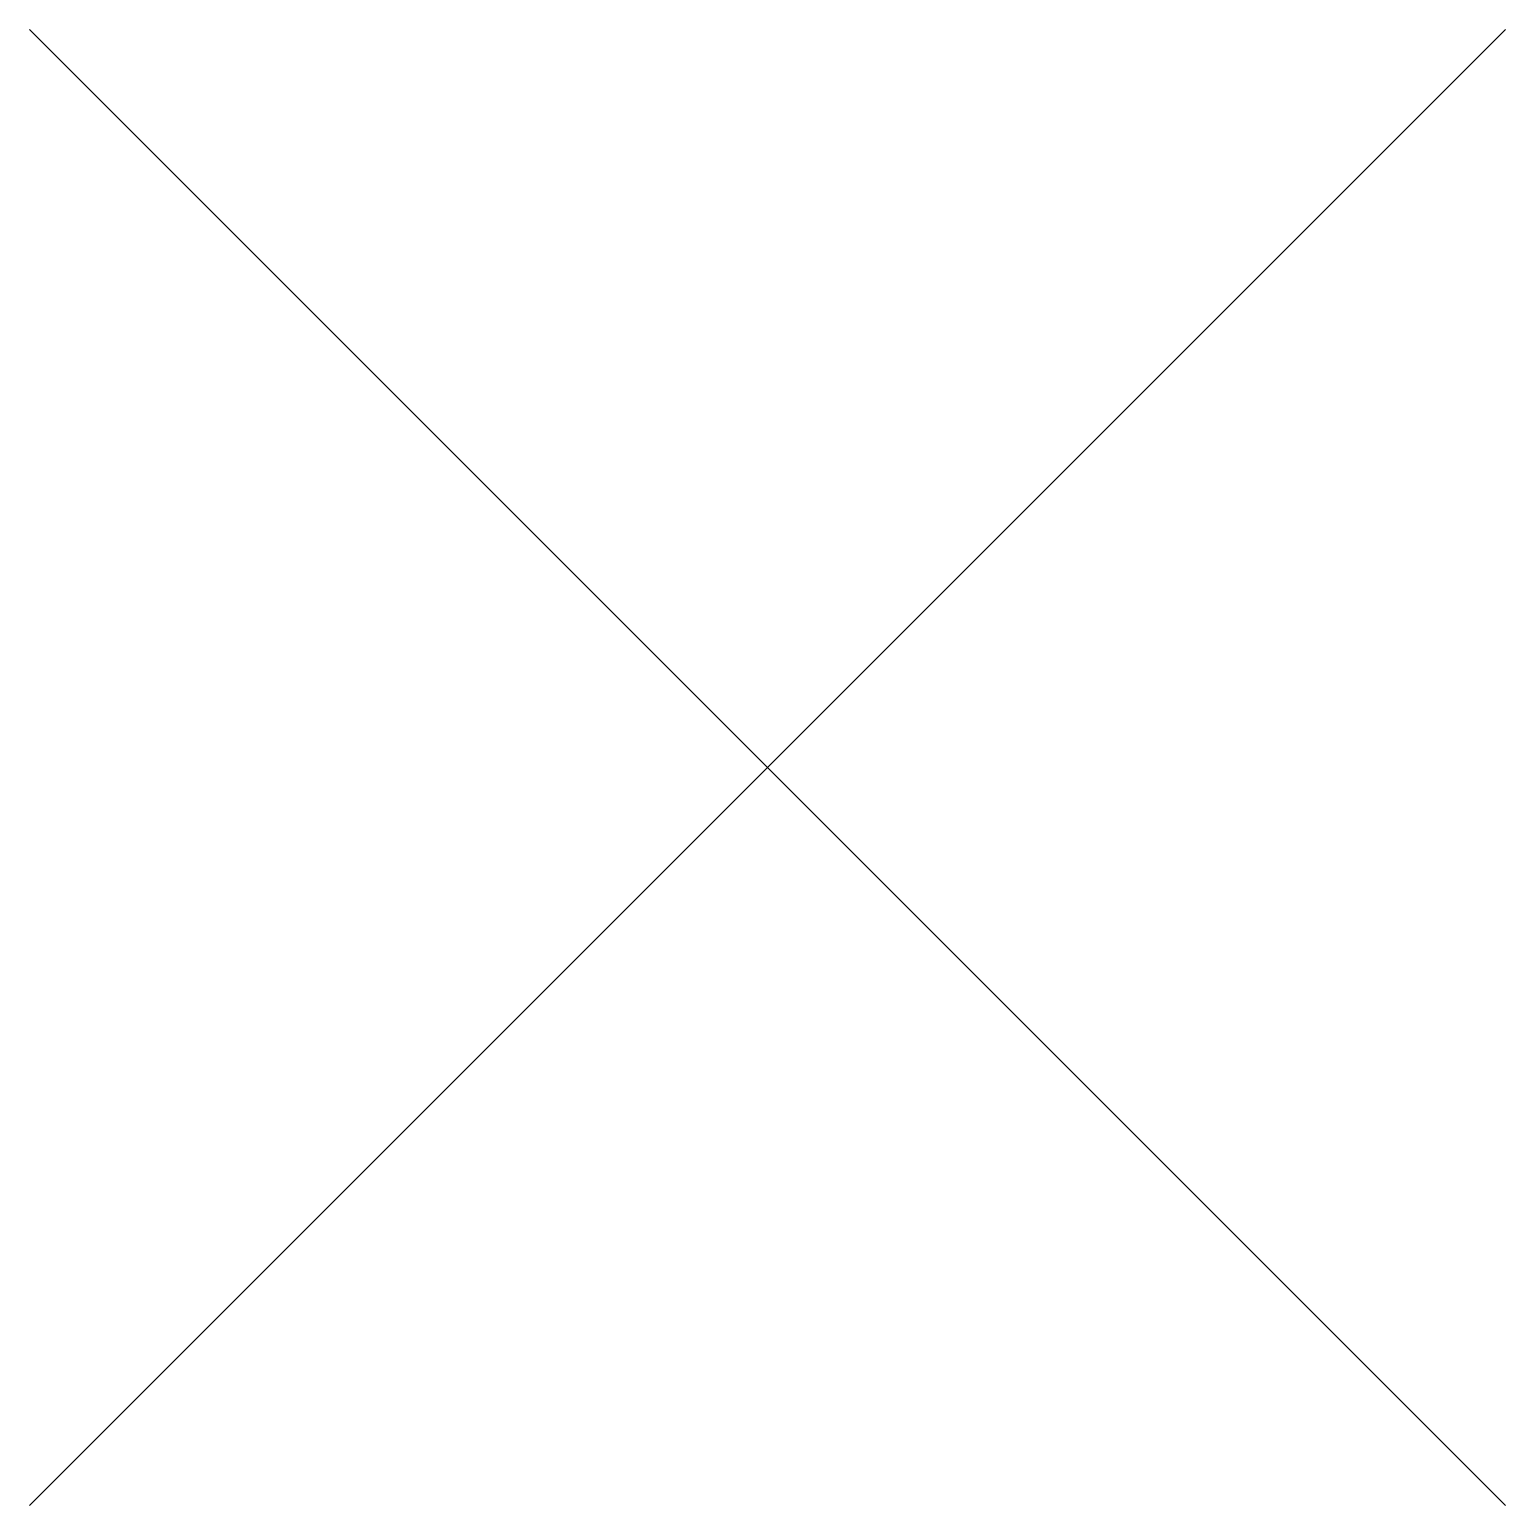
# Model space of a CAD drawing. Header units: millimetres. Extents: x 9 to 28, y 10 to 29.
import ezdxf

# ---------------------------------------------------------------- set-up
doc = ezdxf.new("R2010")
doc.units = ezdxf.units.MM
doc.header["$LTSCALE"] = 0.79
doc.layers.add('Default', color=18, linetype='Continuous', true_color=0x000000)

msp = doc.modelspace()

# ---------------------------------------------------------------- linework, layer by layer
at = {"layer": 'Default'}
for p, q in [((9, 10), (28, 29)), ((9, 29), (28, 10))]:
    msp.add_line(p, q, dxfattribs=at)

doc.saveas('drawing.dxf')
